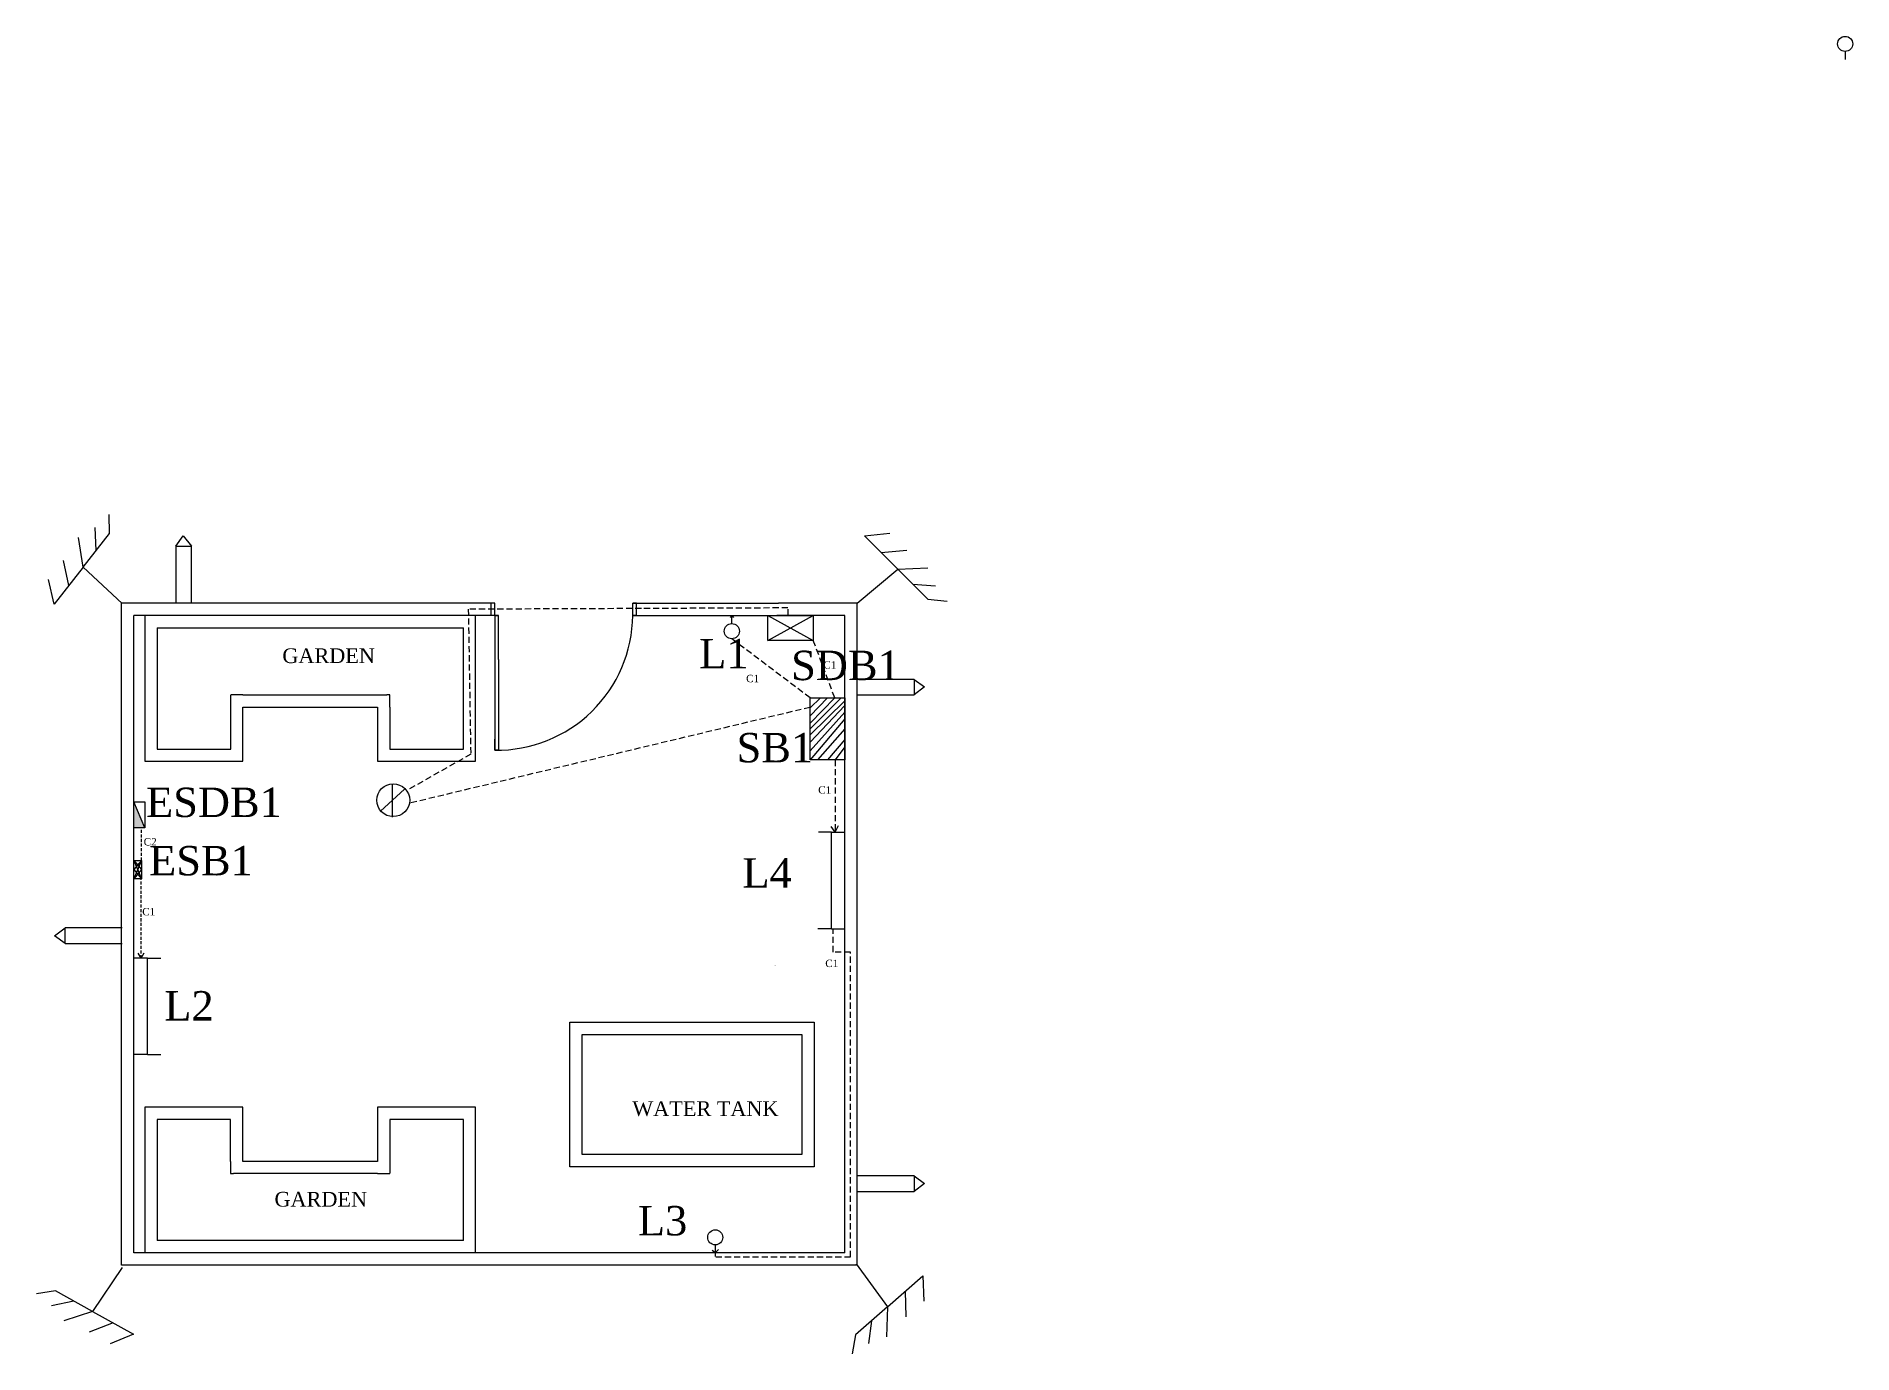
# Model space of a CAD drawing. Header units: inches. Extents: x -829 to 653, y -1038 to 37.
import ezdxf

# ---------------------------------------------------------------- set-up
doc = ezdxf.new("R2010")
doc.units = ezdxf.units.IN
doc.header["$LTSCALE"] = 20
doc.header["$MEASUREMENT"] = 0
doc.linetypes.add('HIDDEN', pattern=[0.375, 0.25, -0.125])
doc.linetypes.add('HIDDEN2', pattern=[0.1875, 0.125, -0.0625])
for name, color, linetype in [('energy bulb', 92, 'Continuous'), ('HIDDEN', 160, 'HIDDEN'), ('HIDDEN2', 20, 'HIDDEN2'), ('Texts', 250, 'Continuous')]:
    doc.layers.add(name, color=color, linetype=linetype)
doc.styles.get("Standard").update_dxf_attribs({"font": 'times.ttf', "height": 24})

# ---------------------------------------------------------------- blocks, each defined once
blk = doc.blocks.new('light4')
at = {"layer": 'energy bulb'}
blk.add_line((6.7, 0), (0, 0), dxfattribs=at)
blk.add_circle((12.8, 0), 6.16, dxfattribs=at)

msp = doc.modelspace()

# ---------------------------------------------------------------- hatches: boundary and pattern name
h = msp.add_hatch(color=256)
h.set_gradient(color2=(0, 0, 0), one_color=1)
h.paths.add_polyline_path([(-749.5, -587.7), (-749.5, -608.9), (-740.6, -608.9)])

# ---------------------------------------------------------------- linework, layer by layer
for p, q in [((-769.5, -369), (-769.6, -353.3)), ((-790.9, -396.3), (-769.5, -369)), ((-780.2, -382.7), (-781.2, -364.1)), ((-153.4, -370.8), (-132.9, -368.6)), ((-790.9, -396.3), (-794.7, -372.1)), ((-715.3, -379.2), (-709.2, -370.7)), ((-715.3, -379.2), (-715.3, -425.8)), ((-715.3, -379.2), (-702.6, -379.2)), ((-709.2, -370.7), (-702.6, -379.2)), ((-702.6, -425.8), (-702.6, -379.2)), ((-126.3, -397.9), (-153.4, -370.8)), ((-139.8, -384.3), (-119, -382.5)), ((-790.9, -396.3), (-814.5, -426.5)), ((-802.7, -411.4), (-807, -390.9)), ((-759.2, -426), (-790.9, -396.3)), ((-159.5, -425.8), (-126.3, -397.9)), ((-126.3, -397.9), (-101.8, -397)), ((-126.3, -397.9), (-101.7, -422.4)), ((-814.5, -426.5), (-819.2, -406.4)), ((-114, -410.1), (-95.4, -411.5)), ((-759.5, -965.8), (-759.5, -425.8)), ((-455, -425.8), (-759.5, -425.8)), ((-458, -435.7), (-458, -425.7)), ((-455, -425.7), (-458, -425.7)), ((-455, -435.7), (-455, -425.7)), ((-342, -425.8), (-342.5, -425.8)), ((-342.5, -435.8), (-342.5, -425.8)), ((-339.5, -425.8), (-342.5, -425.8)), ((-342, -425.8), (-223.5, -425.8)), ((-339.5, -435.8), (-339.5, -425.8)), ((-159.5, -425.8), (-223.5, -425.8)), ((-159.5, -965.8), (-159.5, -425.8)), ((-101.7, -422.4), (-86.1, -424.2)), ((-749.5, -955.8), (-749.5, -435.8)), ((-452, -435.8), (-749.5, -435.8)), ((-740.6, -435.8), (-740.6, -554.7)), ((-470.7, -554.7), (-470.7, -435.8)), ((-470.7, -554.7), (-470.7, -435.8)), ((-455, -435.7), (-458, -435.7)), ((-455, -435.7), (-455, -471.7)), ((-455, -435.7), (-452, -435.7)), ((-452, -435.7), (-452, -435.9)), ((-452, -471.7), (-452, -435.9)), ((-342, -435.8), (-342.5, -435.8)), ((-339.5, -435.8), (-342.5, -435.8)), ((-342, -435.8), (-225, -435.8)), ((-261.7, -435.8), (-263.1, -437.3)), ((-261.7, -435.8), (-260.2, -437.3)), ((-232.4, -435.9), (-195.2, -456.2)), ((-232.3, -456.2), (-195.2, -435.8)), ((-169.5, -435.8), (-225, -435.8)), ((-169.5, -955.8), (-169.5, -435.8)), ((-730.6, -445.8), (-480.7, -445.8)), ((-730.6, -445.8), (-730.6, -544.7)), ((-480.7, -544.7), (-480.7, -445.8)), ((-455, -471.7), (-455, -545.7)), ((-452, -471.7), (-452, -545.7)), ((-113, -487.9), (-159.5, -487.9)), ((-113, -487.9), (-113, -500.6)), ((-113, -487.9), (-104.4, -493.9)), ((-660.5, -500.5), (-670.5, -500.5)), ((-670.5, -500.5), (-670.5, -500.9)), ((-670.5, -510.5), (-670.5, -500.9)), ((-660.5, -500.5), (-550.7, -500.5)), ((-550.7, -500.5), (-543.1, -500.5)), ((-540.7, -500.5), (-543.1, -500.5)), ((-540.7, -510.5), (-540.7, -500.5)), ((-172.6, -503), (-197.8, -528.3)), ((-177.7, -503), (-197.8, -523.6)), ((-183.7, -503), (-197.8, -517.6)), ((-189.4, -503), (-197.8, -511)), ((-159.5, -500.6), (-113, -500.6)), ((-104.4, -493.9), (-113, -500.6)), ((-670.5, -544.7), (-670.5, -510.5)), ((-660.5, -554.7), (-660.5, -510.5)), ((-660.5, -510.5), (-550.7, -510.5)), ((-550.7, -510.5), (-550.7, -554.7)), ((-540.7, -510.5), (-540.7, -544.7)), ((-169.5, -505.3), (-197.8, -533.1)), ((-169.5, -509.2), (-197.8, -539)), ((-169.5, -514.6), (-197.8, -546.1)), ((-169.5, -520.1), (-197.8, -553.6)), ((-169.5, -528.3), (-191.7, -553.6)), ((-730.6, -544.7), (-670.5, -544.7)), ((-540.7, -544.7), (-480.7, -544.7)), ((-455, -545.7), (-455, -536.7)), ((-452, -545.7), (-455, -545.7)), ((-169.5, -536.9), (-183.7, -553.6)), ((-169.5, -542.8), (-177.4, -553.6)), ((-740.6, -554.7), (-660.5, -554.7)), ((-550.7, -554.7), (-470.7, -554.7)), ((-548.2, -595.4), (-528.7, -577.4)), ((-538.5, -600.4), (-538.5, -573.6)), ((-528.7, -577.5), (-528.3, -577.1)), ((-740.6, -608.9), (-749.5, -587.7)), ((-177.4, -612.6), (-174.7, -607.1)), ((-180.3, -612.6), (-191, -612.6)), ((-177.4, -612.6), (-180.7, -607.9)), ((-180.3, -691.3), (-180.3, -612.6)), ((-180.3, -612.6), (-169.5, -612.6)), ((-749.5, -635.6), (-743.2, -643.1)), ((-743.2, -635.6), (-749.5, -643.1)), ((-749.5, -635.6), (-743.2, -650.7)), ((-743.2, -635.6), (-749.5, -650.7)), ((-743.2, -643.1), (-749.5, -650.7)), ((-749.5, -643.1), (-743.2, -650.7)), ((-814.3, -697.2), (-805.7, -690.6)), ((-759.2, -690.6), (-805.7, -690.6)), ((-805.7, -703.3), (-805.7, -690.6)), ((-180.3, -691.3), (-191.4, -691.3)), ((-180.3, -691.3), (-169.5, -691.3)), ((-805.7, -703.3), (-814.3, -697.2)), ((-805.7, -703.3), (-759.2, -703.3)), ((-743.7, -715.3), (-746.1, -711.2)), ((-743.7, -715.3), (-741.2, -711)), ((-738.3, -715.3), (-749.1, -715.3)), ((-738.3, -794), (-738.3, -715.3)), ((-738.3, -715.3), (-727.6, -715.3)), ((-738.3, -794), (-749.5, -794)), ((-738.3, -794), (-727.6, -794)), ((-660.6, -836.9), (-740.6, -836.9)), ((-740.6, -836.9), (-740.6, -955.8)), ((-660.6, -881.1), (-660.6, -836.9)), ((-470.7, -836.9), (-550.7, -836.9)), ((-550.7, -836.9), (-550.7, -881.1)), ((-470.7, -955.8), (-470.7, -836.9)), ((-730.6, -846.9), (-730.6, -945.8)), ((-670.6, -846.9), (-730.6, -846.9)), ((-670.6, -881.1), (-670.6, -846.9)), ((-540.7, -846.9), (-540.7, -881.1)), ((-480.7, -846.9), (-540.7, -846.9)), ((-480.7, -945.8), (-480.7, -846.9)), ((-670.6, -881.1), (-670.6, -891.1)), ((-550.7, -881.1), (-660.6, -881.1)), ((-540.7, -881.1), (-540.7, -890.7)), ((-670.6, -891.1), (-668.2, -891.1)), ((-660.6, -891.1), (-668.2, -891.1)), ((-550.7, -891.1), (-660.6, -891.1)), ((-550.7, -891.1), (-540.7, -891.1)), ((-540.7, -891.1), (-540.7, -890.7)), ((-113, -893), (-159.5, -893)), ((-113, -893), (-113, -905.7)), ((-113, -893), (-104.4, -899.1)), ((-104.4, -899.1), (-113, -905.7)), ((-159.5, -905.7), (-113, -905.7)), ((-480.7, -945.8), (-730.6, -945.8)), ((-169.5, -955.8), (-749.5, -955.8)), ((-275.2, -955.8), (-277.8, -953.7)), ((-275.2, -955.8), (-272.5, -953.1)), ((-759, -967.6), (-783.3, -1003.6)), ((-159.5, -965.8), (-759.5, -965.8)), ((-160.3, -964.7), (-134.6, -999.7)), ((-134.6, -999.7), (-105.8, -974.5)), ((-105.8, -974.5), (-105, -995.1)), ((-813.6, -986.8), (-829.1, -989.3)), ((-783.3, -1003.6), (-813.6, -986.8)), ((-120.2, -987.1), (-119.8, -1008)), ((-798.5, -995.2), (-816.7, -999)), ((-783.3, -1003.6), (-806.6, -1011.2)), ((-783.3, -1003.6), (-749.8, -1022.2)), ((-134.6, -999.7), (-160.7, -1022.6)), ((-134.6, -999.7), (-135.4, -1024.2)), ((-766.5, -1012.9), (-786.1, -1020.4)), ((-749.8, -1022.2), (-768.9, -1029.9)), ((-147.7, -1011.1), (-150.3, -1029.6)), ((-160.7, -1022.6), (-163.6, -1038))]:
    msp.add_line(p, q)
for points in [[(-232.3, -435.8), (-195.2, -435.8), (-195.2, -456.2), (-232.3, -456.2)], [(-169.5, -553.6), (-197.8, -553.6), (-197.8, -503), (-169.5, -503)], [(-749.5, -608.9), (-749.5, -587.7), (-740.6, -587.7), (-740.6, -608.9)], [(-743.2, -635.6), (-743.2, -650.7), (-749.5, -650.7), (-749.5, -635.6)], [(-194.5, -885.5), (-393.9, -885.5), (-393.9, -767.5), (-194.5, -767.5)], [(-204.5, -875.5), (-383.9, -875.5), (-383.9, -777.5), (-204.5, -777.5)]]:
    msp.add_lwpolyline(points, close=True)
msp.add_circle((-537.9, -586.5), 13.4)
msp.add_arc((-453.5, -434.7), 111, 269.2259, 359.4527)
at = {"layer": 'HIDDEN'}
for p, q in [((-215.9, -429.6), (-335.5, -430.1)), ((-215.6, -435.5), (-215.9, -429.6)), ((-335.5, -430.1), (-476.7, -430.7)), ((-476.7, -430.7), (-474.7, -548.9)), ((-197.8, -503), (-261.7, -454.8)), ((-177.7, -503), (-195.2, -456.2)), ((-523.5, -588.4), (-198, -510.5)), ((-474.7, -548.9), (-526.7, -578.4)), ((-177.4, -553.6), (-177.4, -612.6)), ((-526.7, -578.4), (-527, -578.6)), ((-179, -693.2), (-179, -692)), ((-179, -710.4), (-179, -693.2)), ((-165, -710.4), (-179, -710.4)), ((-165, -959.1), (-165, -710.4)), ((-275.2, -956.1), (-275.2, -958.7)), ((-274.8, -959.1), (-165, -959.1))]:
    msp.add_line(p, q, dxfattribs=at)
at = {"layer": 'HIDDEN2'}
for p, q in [((-743.2, -635.6), (-743.2, -608.9)), ((-743.7, -715.3), (-743.7, -650.7))]:
    msp.add_line(p, q, dxfattribs=at)

# ---------------------------------------------------------------- block references
for p, rotation in [((646.6, 17.7), 90), ((-261.7, -435.8), 270), ((-275.2, -955.9), 90)]:
    msp.add_blockref('light4', p, dxfattribs=dict(rotation=rotation))

# ---------------------------------------------------------------- texts
at = {"attachment_point": 1}
for s, insert, char_height, width in [('\\pi-6.4,l6.4;', (-115.7, -25.4), 0.2, 121.79), ('GARDEN', (-628.4, -462.6), 12, 186.872), ('WATER TANK', (-342.9, -832.1), 12, 116.475), ('GARDEN', (-634.8, -906), 12, 186.872)]:
    msp.add_mtext(s, dxfattribs=dict(at, insert=insert, char_height=char_height, width=width))
at = {"insert": (-225.3, -841.4), "char_height": 0.2, "width": 43.935, "attachment_point": 1, "rotation": 180}
msp.add_mtext('{\\H120x;\\P\\P\\P}WATER TANK', dxfattribs=at)
at = {"layer": 'Texts', "attachment_point": 1}
for s, insert, char_height, width in [('L1', (-288.3, -454.9), 24, 41.442), ('SDB1', (-213.3, -464.5), 24, 32.191), ('C1', (-187, -473.1), 6, 23.937), ('C1', (-250, -484.2), 6, 23.937), ('SB1', (-257.8, -531.6), 24, 56.076), ('ESDB1', (-739.6, -576.2), 24, 70.268), ('C1', (-191.2, -575.1), 6, 23.937), ('C2', (-741.5, -617.4), 6, 13.159), ('ESB1', (-737.1, -623.8), 24, 30.516), ('L4', (-253, -633.8), 24, 72.7), ('C1', (-742.7, -674.4), 6, 23.937), ('C1', (-185.4, -716.6), 6, 23.937), ('L2', (-724.7, -742.2), 24, 65.829), ('L3', (-338.3, -917.5), 24, 57.395)]:
    msp.add_mtext(s, dxfattribs=dict(at, insert=insert, char_height=char_height, width=width))

doc.saveas('drawing.dxf')
